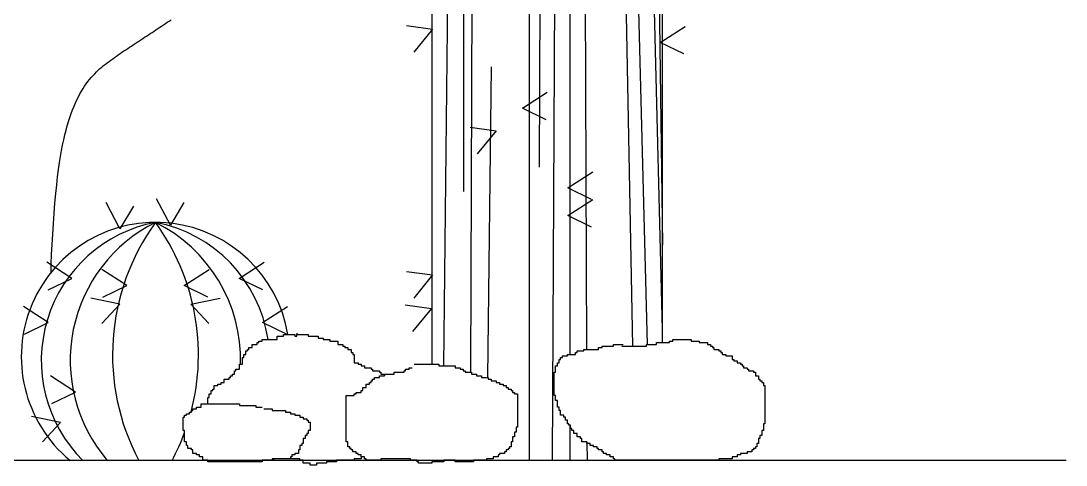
# Model space of a CAD drawing. Header units: millimetres. Extents: x 284148 to 331264, y 78716 to 101523.
# Drawn here: x 304761 to 306009, y 84617 to 85147 of the extents above; entities that cross this region are included whole.
import ezdxf

# ---------------------------------------------------------------- set-up
doc = ezdxf.new("R2010")
doc.units = ezdxf.units.MM

# ---------------------------------------------------------------- blocks, each defined once
blk = doc.blocks.new('A$C524512C2')
for p, q in [((1366.9, 1959.9), (1391.4, 262.3)), ((1356, 141.7), (1322.2, 1917.9)), ((1391.4, 161.8), (1347.4, 1917.9)), ((1391.4, 146.1), (1391.4, 1907.3)), ((1165.9, 1211.6), (1162, 110.6)), ((1153.6, 1205.2), (1153.6, 326.2)), ((1248.1, 1202.1), (1243.9, 355.4)), ((1141.1, 1195.5), (1129.8, 118.3)), ((1265.4, 1185.1), (1259.6, 5.6)), ((1115.9, 1149.4), (1115.9, 120.4)), ((1281.2, 131.9), (1281.2, 1149.4)), ((1297, 1120.5), (1300.4, 137.9)), ((1231.9, 958.6), (1231.9, 5.6)), ((1355.4, 826.5), (1373, 143.9)), ((793, 523.6), (795.3, 525.1)), ((795.3, 525.1), (797.5, 526.6)), ((797.5, 526.6), (799.8, 528.1)), ((799.8, 528.1), (802, 529.6)), ((802, 529.6), (804.3, 531.1)), ((775, 511.7), (777.2, 513.2)), ((777.2, 513.2), (779.5, 514.6)), ((779.5, 514.6), (781.8, 516.1)), ((781.8, 516.1), (784, 517.6)), ((784, 517.6), (786.3, 519.1)), ((786.3, 519.1), (788.5, 520.6)), ((788.5, 520.6), (790.8, 522.1)), ((790.8, 522.1), (793, 523.6)), ((1085.6, 524.2), (1116.7, 519.8)), ((1116.7, 519.8), (1094.2, 492.3)), ((1388.5, 503.9), (1418.3, 523.2)), ((754.7, 498.3), (756.9, 499.8)), ((756.9, 499.8), (759.2, 501.3)), ((759.2, 501.3), (761.4, 502.8)), ((761.4, 502.8), (763.7, 504.3)), ((763.7, 504.3), (766, 505.7)), ((766, 505.7), (768.2, 507.2)), ((768.2, 507.2), (770.5, 508.7)), ((770.5, 508.7), (772.7, 510.2)), ((772.7, 510.2), (775, 511.7)), ((1416.8, 490.3), (1388.5, 503.9)), ((736.8, 486.3), (739.1, 487.8)), ((739.1, 487.8), (741.3, 489.3)), ((741.3, 489.3), (743.5, 490.9)), ((743.5, 490.9), (745.7, 492.4)), ((745.7, 492.4), (748, 493.9)), ((748, 493.9), (750.2, 495.4)), ((750.2, 495.4), (752.5, 496.8)), ((752.5, 496.8), (754.7, 498.3)), ((719.4, 472.8), (721.6, 474.7)), ((721.6, 474.7), (723.7, 476.5)), ((723.7, 476.5), (725.9, 478.2)), ((725.9, 478.2), (728.1, 479.9)), ((728.1, 479.9), (730.2, 481.5)), ((730.2, 481.5), (732.4, 483.1)), ((732.4, 483.1), (734.6, 484.7)), ((734.6, 484.7), (736.8, 486.3)), ((1186.8, 474.8), (1182.4, 104.6)), ((707, 459.9), (709, 462.4)), ((709, 462.4), (711.1, 464.6)), ((711.1, 464.6), (713.1, 466.8)), ((713.1, 466.8), (715.2, 468.9)), ((715.2, 468.9), (717.3, 470.9)), ((717.3, 470.9), (719.4, 472.8)), ((699.2, 449), (701.1, 452)), ((701.1, 452), (703, 454.8)), ((703, 454.8), (705, 457.4)), ((705, 457.4), (707, 459.9)), ((691.8, 435.7), (693.6, 439.3)), ((693.6, 439.3), (695.4, 442.7)), ((695.4, 442.7), (697.3, 445.9)), ((697.3, 445.9), (699.2, 449)), ((1223.9, 425.5), (1253.7, 444.8)), ((686.7, 423.7), (688.4, 427.9)), ((688.4, 427.9), (690.1, 431.9)), ((690.1, 431.9), (691.8, 435.7)), ((1252.2, 411.8), (1223.9, 425.5)), ((681.9, 409.7), (683.4, 414.6)), ((683.4, 414.6), (685, 419.2)), ((685, 419.2), (686.7, 423.7)), ((678.9, 399.3), (680.4, 404.6)), ((680.4, 404.6), (681.9, 409.7)), ((1161.5, 402.9), (1192.6, 398.6)), ((674.8, 381.6), (676.1, 387.8)), ((676.1, 387.8), (677.5, 393.7)), ((677.5, 393.7), (678.9, 399.3)), ((1192.6, 398.6), (1170.1, 371.1)), ((672.3, 368.2), (673.5, 375.1)), ((673.5, 375.1), (674.8, 381.6)), ((671.1, 360.7), (672.3, 368.2)), ((668.8, 343.8), (670, 352.6)), ((670, 352.6), (671.1, 360.7)), ((1278.3, 330.5), (1308.2, 349.8)), ((667.7, 334.2), (668.8, 343.8)), ((666.7, 323.7), (667.7, 334.2)), ((1306.7, 316.9), (1278.3, 330.5)), ((664.6, 300.3), (665.6, 312.4)), ((665.6, 312.4), (666.7, 323.7)), ((743.2, 281.9), (726.8, 313.3)), ((803.5, 286.2), (787, 317.7)), ((819.7, 313.2), (803.5, 286.2)), ((1278.3, 297.5), (1308.2, 316.8)), ((663.7, 287.9), (664.6, 300.3)), ((759.4, 308.9), (743.2, 281.9)), ((662.9, 275.4), (663.7, 287.9)), ((1306.7, 283.8), (1278.3, 297.5)), ((662.2, 263.1), (662.9, 275.4)), ((661.6, 251.2), (662.2, 263.1)), ((661.2, 240.1), (661.6, 251.2)), ((685.7, 222.7), (655.9, 242)), ((661.1, 230), (661.2, 240.1)), ((885.7, 222.7), (915.5, 242)), ((751.3, 214.1), (721.5, 233.4)), ((820.1, 214.1), (849.9, 233.4)), ((1085.6, 231), (1116.7, 226.7)), ((1116.7, 226.7), (1094.2, 199.2)), ((657.4, 209), (685.7, 222.7)), ((723, 200.4), (751.3, 214.1)), ((848.4, 200.4), (820.1, 214.1)), ((914, 209), (885.7, 222.7)), ((657.7, 169.9), (627.9, 189.2)), ((743.3, 191.8), (708.5, 199.1)), ((721.8, 168.9), (743.3, 191.8)), ((828.1, 191.8), (862.9, 199.1)), ((849.6, 168.9), (828.1, 191.8)), ((913.7, 169.9), (943.5, 189.2)), ((1084.1, 191.2), (1115.2, 186.9)), ((1115.2, 186.9), (1092.7, 159.4)), ((629.4, 156.3), (657.7, 169.9)), ((942, 156.3), (913.7, 169.9)), ((913.1, 147.7), (913.1, 149.9)), ((913.1, 149.9), (915.3, 149.9)), ((915.3, 149.9), (919.1, 149.9)), ((919.1, 149.9), (921.3, 149.9)), ((921.3, 149.9), (922.9, 149.9)), ((922.9, 149.9), (925.1, 149.9)), ((925.1, 149.9), (926.7, 149.9)), ((926.7, 149.9), (928.9, 149.9)), ((928.9, 149.9), (931.1, 149.9)), ((931.1, 151.5), (931.1, 153.7)), ((931.1, 153.7), (934.9, 153.7)), ((931.1, 149.9), (931.1, 151.5)), ((934.9, 153.7), (936.5, 153.7)), ((936.5, 153.7), (938.7, 153.7)), ((938.7, 153.7), (938.7, 155.9)), ((938.7, 155.9), (942.5, 155.9)), ((942.5, 155.9), (946.9, 155.9)), ((946.9, 155.9), (948.5, 155.9)), ((948.5, 155.9), (950.7, 155.9)), ((950.7, 155.9), (952.3, 155.9)), ((952.3, 155.9), (952.3, 153.7)), ((952.3, 153.7), (954.5, 153.7)), ((954.5, 157.5), (954.5, 155.9)), ((954.5, 155.9), (956.7, 155.9)), ((954.5, 153.7), (954.5, 155.9)), ((956.7, 155.9), (960.5, 155.9)), ((960.5, 155.9), (962.2, 155.9)), ((962.2, 155.9), (964.3, 155.9)), ((964.3, 155.9), (966.5, 155.9)), ((966.5, 155.9), (968.1, 155.9)), ((968.1, 155.9), (968.1, 153.7)), ((968.1, 153.7), (974.1, 153.7)), ((974.1, 153.7), (976.3, 153.7)), ((976.3, 153.7), (978, 153.7)), ((978, 153.7), (980.1, 153.7)), ((980.1, 153.7), (980.1, 151.5)), ((980.1, 151.5), (982.3, 151.5)), ((982.3, 151.5), (984, 151.5)), ((984, 151.5), (986.1, 151.5)), ((986.1, 151.5), (986.1, 149.9)), ((986.1, 149.9), (987.8, 149.9)), ((987.8, 149.9), (989.9, 149.9)), ((989.9, 149.9), (992.1, 149.9)), ((992.1, 149.9), (993.8, 149.9)), ((993.8, 149.9), (993.8, 147.7)), ((1403.6, 147.7), (1403.6, 149.9)), ((1403.6, 149.9), (1405.8, 149.9)), ((1405.8, 149.9), (1407.4, 149.9)), ((1407.4, 149.9), (1409.6, 149.9)), ((1409.6, 149.9), (1415.6, 149.9)), ((1415.6, 149.9), (1417.2, 149.9)), ((1417.2, 149.9), (1419.4, 149.9)), ((1419.4, 149.9), (1421, 149.9)), ((1421, 149.9), (1423.2, 149.9)), ((1423.2, 149.9), (1425.4, 149.9)), ((1425.4, 149.9), (1425.4, 147.7)), ((895.7, 136.3), (895.7, 137.9)), ((895.7, 137.9), (897.3, 137.9)), ((897.3, 137.9), (897.3, 140.1)), ((897.3, 140.1), (899.5, 140.1)), ((899.5, 140.1), (901.1, 140.1)), ((901.1, 141.7), (901.1, 143.9)), ((901.1, 143.9), (905.5, 143.9)), ((901.1, 140.1), (901.1, 141.7)), ((905.5, 143.9), (907.1, 143.9)), ((907.1, 143.9), (907.1, 146.1)), ((907.1, 146.1), (909.3, 146.1)), ((909.3, 146.1), (909.3, 147.7)), ((909.3, 147.7), (913.1, 147.7)), ((993.8, 147.7), (995.9, 147.7)), ((995.9, 147.7), (997.6, 147.7)), ((997.6, 147.7), (999.8, 147.7)), ((999.8, 147.7), (1003.6, 147.7)), ((1003.6, 147.7), (1003.6, 143.9)), ((1003.6, 143.9), (1007.9, 143.9)), ((1007.9, 143.9), (1009.6, 143.9)), ((1009.6, 143.9), (1009.6, 141.7)), ((1009.6, 141.7), (1011.7, 141.7)), ((1011.7, 141.7), (1011.7, 140.1)), ((1011.7, 140.1), (1015.6, 140.1)), ((1015.6, 140.1), (1015.6, 137.9)), ((1015.6, 137.9), (1019.4, 137.9)), ((1019.4, 137.9), (1019.4, 136.3)), ((1297.3, 136.3), (1297.3, 137.9)), ((1297.3, 137.9), (1301.1, 137.9)), ((1301.1, 137.9), (1303.3, 137.9)), ((1303.3, 137.9), (1305, 137.9)), ((1305, 137.9), (1307.1, 137.9)), ((1307.1, 137.9), (1308.8, 137.9)), ((1308.8, 137.9), (1313.1, 137.9)), ((1313.1, 137.9), (1314.8, 137.9)), ((1314.8, 137.9), (1314.8, 140.1)), ((1314.8, 140.1), (1319.1, 140.1)), ((1319.1, 140.1), (1319.1, 141.7)), ((1319.1, 141.7), (1324.6, 141.7)), ((1324.6, 141.7), (1326.8, 141.7)), ((1326.8, 141.7), (1328.9, 141.7)), ((1328.9, 141.7), (1330.6, 141.7)), ((1330.6, 141.7), (1332.8, 141.7)), ((1332.8, 141.7), (1332.8, 143.9)), ((1332.8, 143.9), (1336.6, 143.9)), ((1336.6, 143.9), (1340.4, 143.9)), ((1340.4, 143.9), (1342.6, 143.9)), ((1342.6, 143.9), (1344.2, 143.9)), ((1342.6, 141.7), (1344.2, 141.7)), ((1344.2, 141.7), (1346.4, 141.7)), ((1346.4, 141.7), (1348.6, 141.7)), ((1348.6, 141.7), (1352.4, 141.7)), ((1352.4, 141.7), (1354.6, 141.7)), ((1354.6, 141.7), (1356.2, 141.7)), ((1356.2, 141.7), (1360, 141.7)), ((1360, 141.7), (1362.2, 141.7)), ((1362.2, 141.7), (1364.4, 141.7)), ((1364.4, 141.7), (1366, 141.7)), ((1366, 141.7), (1368.2, 141.7)), ((1368.2, 141.7), (1369.8, 141.7)), ((1369.8, 141.7), (1372, 141.7)), ((1372, 141.7), (1372, 143.9)), ((1372, 143.9), (1374.2, 143.9)), ((1374.2, 143.9), (1378, 143.9)), ((1378, 143.9), (1380.2, 143.9)), ((1380.2, 143.9), (1384, 143.9)), ((1384, 143.9), (1384, 146.1)), ((1384, 146.1), (1387.8, 146.1)), ((1387.8, 146.1), (1390, 146.1)), ((1390, 146.1), (1393.8, 146.1)), ((1393.8, 146.1), (1397.6, 146.1)), ((1397.6, 146.1), (1399.8, 146.1)), ((1399.8, 146.1), (1399.8, 147.7)), ((1399.8, 147.7), (1403.6, 147.7)), ((1425.4, 147.7), (1429.2, 147.7)), ((1429.2, 147.7), (1430.9, 147.7)), ((1430.9, 147.7), (1433, 147.7)), ((1433, 147.7), (1435.2, 147.7)), ((1435.2, 147.7), (1435.2, 146.1)), ((1435.2, 146.1), (1436.8, 146.1)), ((1436.8, 146.1), (1439, 146.1)), ((1439, 146.1), (1441.2, 146.1)), ((1441.2, 146.1), (1445, 146.1)), ((1445, 146.1), (1445, 143.9)), ((1445, 143.9), (1446.7, 143.9)), ((1446.7, 143.9), (1448.8, 143.9)), ((1448.8, 143.9), (1448.8, 141.7)), ((1448.8, 141.7), (1451, 141.7)), ((1451, 141.7), (1451, 140.1)), ((1451, 140.1), (1452.7, 140.1)), ((1452.7, 140.1), (1452.7, 137.9)), ((1452.7, 137.9), (1456.5, 137.9)), ((1456.5, 137.9), (1458.6, 137.9)), ((1458.6, 137.9), (1458.6, 136.3)), ((889.7, 125.9), (889.7, 128.1)), ((889.7, 128.1), (891.3, 128.1)), ((889.7, 124.3), (889.7, 125.9)), ((891.3, 128.1), (891.3, 131.9)), ((891.3, 131.9), (893.5, 131.9)), ((893.5, 134.1), (893.5, 136.3)), ((893.5, 136.3), (895.7, 136.3)), ((893.5, 131.9), (893.5, 134.1)), ((1019.4, 136.3), (1019.4, 134.1)), ((1019.4, 134.1), (1021.6, 134.1)), ((1021.6, 134.1), (1021.6, 131.9)), ((1021.6, 131.9), (1023.2, 131.9)), ((1023.2, 131.9), (1023.2, 130.3)), ((1023.2, 130.3), (1023.2, 128.1)), ((1023.2, 128.1), (1023.2, 125.9)), ((1023.2, 125.9), (1023.2, 124.3)), ((1267.9, 124.3), (1267.9, 125.9)), ((1267.9, 125.9), (1269.5, 125.9)), ((1269.5, 125.9), (1269.5, 128.1)), ((1269.5, 128.1), (1271.7, 128.1)), ((1271.7, 128.1), (1271.7, 130.3)), ((1271.7, 130.3), (1275.5, 130.3)), ((1275.5, 130.3), (1277.7, 130.3)), ((1277.7, 130.3), (1277.7, 131.9)), ((1277.7, 131.9), (1279.3, 131.9)), ((1279.3, 131.9), (1285.3, 131.9)), ((1285.3, 131.9), (1287.5, 131.9)), ((1287.5, 131.9), (1287.5, 134.1)), ((1287.5, 134.1), (1289.2, 134.1)), ((1289.2, 134.1), (1289.2, 136.3)), ((1289.2, 136.3), (1291.3, 136.3)), ((1291.3, 136.3), (1293.5, 136.3)), ((1293.5, 136.3), (1295.1, 136.3)), ((1295.1, 136.3), (1297.3, 136.3)), ((1458.6, 136.3), (1460.8, 136.3)), ((1460.8, 136.3), (1460.8, 134.1)), ((1460.8, 134.1), (1462.5, 134.1)), ((1462.5, 134.1), (1462.5, 131.9)), ((1462.5, 131.9), (1466.8, 131.9)), ((1466.8, 131.9), (1466.8, 130.3)), ((1466.8, 130.3), (1474.5, 130.3)), ((1474.5, 130.3), (1474.5, 125.9)), ((1474.5, 125.9), (1476.6, 125.9)), ((1476.6, 125.9), (1476.6, 124.3)), ((881.5, 112.3), (881.5, 114.5)), ((881.5, 114.5), (885.9, 114.5)), ((885.9, 118.3), (885.9, 120.4)), ((885.9, 120.4), (889.7, 120.4)), ((885.9, 114.5), (885.9, 118.3)), ((889.7, 120.4), (889.7, 124.3)), ((1023.2, 124.3), (1023.2, 122.1)), ((1023.2, 122.1), (1025.4, 122.1)), ((1025.4, 122.1), (1027.6, 122.1)), ((1027.6, 122.1), (1027.6, 120.4)), ((1027.6, 120.4), (1031.4, 120.4)), ((1031.4, 120.4), (1031.4, 118.3)), ((1031.4, 118.3), (1033.5, 118.3)), ((1033.5, 118.3), (1035.2, 118.3)), ((1035.2, 118.3), (1035.2, 116.1)), ((1035.2, 116.1), (1039, 116.1)), ((1039, 116.1), (1041.2, 116.1)), ((1041.2, 116.1), (1043.4, 116.1)), ((1043.4, 116.1), (1043.4, 114.5)), ((1043.4, 114.5), (1045, 114.5)), ((1045, 114.5), (1045, 112.3)), ((1084.2, 112.3), (1084.2, 114.5)), ((1084.2, 114.5), (1088.6, 114.5)), ((1088.6, 114.5), (1088.6, 116.1)), ((1088.6, 116.1), (1092.4, 116.1)), ((1094.6, 120.4), (1096.2, 120.4)), ((1096.2, 120.4), (1100, 120.4)), ((1100, 120.4), (1102.2, 120.4)), ((1102.2, 120.4), (1106, 120.4)), ((1106, 120.4), (1109.8, 120.4)), ((1109.8, 120.4), (1112, 120.4)), ((1112, 120.4), (1114.2, 120.4)), ((1114.2, 120.4), (1115.8, 120.4)), ((1115.8, 120.4), (1118, 120.4)), ((1118, 120.4), (1120.2, 120.4)), ((1120.2, 120.4), (1121.8, 120.4)), ((1121.8, 120.4), (1124, 120.4)), ((1124, 120.4), (1124, 118.3)), ((1124, 118.3), (1127.8, 118.3)), ((1127.8, 118.3), (1130, 118.3)), ((1130, 118.3), (1133.8, 118.3)), ((1133.8, 118.3), (1135.5, 118.3)), ((1135.5, 118.3), (1137.6, 118.3)), ((1137.6, 118.3), (1139.8, 118.3)), ((1139.8, 118.3), (1141.5, 118.3)), ((1141.5, 118.3), (1143.6, 118.3)), ((1143.6, 118.3), (1143.6, 116.1)), ((1143.6, 116.1), (1145.8, 116.1)), ((1145.8, 116.1), (1147.5, 116.1)), ((1147.5, 116.1), (1149.6, 116.1)), ((1149.6, 116.1), (1149.6, 114.5)), ((1149.6, 114.5), (1151.3, 114.5)), ((1151.3, 114.5), (1153.4, 114.5)), ((1153.4, 114.5), (1153.4, 112.3)), ((1263.5, 116.1), (1263.5, 118.3)), ((1263.5, 118.3), (1265.7, 118.3)), ((1263.5, 114.5), (1263.5, 116.1)), ((1263.5, 112.3), (1263.5, 114.5)), ((1265.7, 118.3), (1265.7, 122.1)), ((1265.7, 122.1), (1267.9, 122.1)), ((1267.9, 122.1), (1267.9, 124.3)), ((1476.6, 124.3), (1480.4, 124.3)), ((1480.4, 124.3), (1480.4, 122.1)), ((1480.4, 122.1), (1484.3, 122.1)), ((1484.3, 122.1), (1484.3, 120.4)), ((1484.3, 120.4), (1486.4, 120.4)), ((1486.4, 120.4), (1486.4, 118.3)), ((1486.4, 118.3), (1488.1, 118.3)), ((1488.1, 118.3), (1488.1, 116.1)), ((1488.1, 116.1), (1492.4, 116.1)), ((1492.4, 116.1), (1492.4, 114.5)), ((1492.4, 114.5), (1494.1, 114.5)), ((1494.1, 114.5), (1494.1, 112.3)), ((690, 87), (660.2, 106.3)), ((867.9, 98.6), (867.9, 102.5)), ((867.9, 102.5), (873.9, 102.5)), ((873.9, 102.5), (873.9, 104.6)), ((873.9, 104.6), (875.5, 104.6)), ((875.5, 104.6), (875.5, 106.3)), ((875.5, 106.3), (877.7, 106.3)), ((877.7, 106.3), (877.7, 108.5)), ((877.7, 108.5), (879.9, 108.5)), ((879.9, 110.6), (879.9, 112.3)), ((879.9, 112.3), (881.5, 112.3)), ((879.9, 108.5), (879.9, 110.6)), ((1043.4, 98.6), (1043.4, 100.3)), ((1043.4, 100.3), (1045, 100.3)), ((1045, 112.3), (1048.8, 112.3)), ((1045, 100.3), (1045, 102.5)), ((1045, 102.5), (1047.2, 102.5)), ((1047.2, 102.5), (1047.2, 104.6)), ((1047.2, 104.6), (1048.8, 104.6)), ((1048.8, 112.3), (1051, 112.3)), ((1048.8, 104.6), (1051, 104.6)), ((1051, 112.3), (1053.2, 112.3)), ((1051, 104.6), (1053.2, 104.6)), ((1053.2, 112.3), (1053.2, 110.6)), ((1053.2, 110.6), (1054.8, 110.6)), ((1053.2, 104.6), (1053.2, 106.3)), ((1053.2, 106.3), (1059.2, 106.3)), ((1054.8, 110.6), (1054.8, 108.5)), ((1054.8, 108.5), (1059.2, 108.5)), ((1059.2, 106.3), (1059.2, 108.5)), ((1059.2, 108.5), (1060.8, 108.5)), ((1059.2, 108.5), (1059.2, 106.3)), ((1060.8, 108.5), (1063, 108.5)), ((1063, 108.5), (1064.6, 108.5)), ((1064.6, 108.5), (1066.8, 108.5)), ((1066.8, 108.5), (1069, 108.5)), ((1069, 108.5), (1070.6, 108.5)), ((1070.6, 108.5), (1070.6, 110.6)), ((1070.6, 110.6), (1072.8, 110.6)), ((1072.8, 110.6), (1074.4, 110.6)), ((1074.4, 110.6), (1076.6, 110.6)), ((1076.6, 110.6), (1078.8, 110.6)), ((1078.8, 110.6), (1080.4, 110.6)), ((1080.4, 110.6), (1082.6, 110.6)), ((1082.6, 110.6), (1082.6, 112.3)), ((1082.6, 112.3), (1084.2, 112.3)), ((1153.4, 112.3), (1155.6, 112.3)), ((1155.6, 112.3), (1155.6, 110.6)), ((1155.6, 110.6), (1159.4, 110.6)), ((1159.4, 110.6), (1163.3, 110.6)), ((1163.3, 110.6), (1163.3, 108.5)), ((1163.3, 108.5), (1165.4, 108.5)), ((1165.4, 108.5), (1167.1, 108.5)), ((1167.1, 108.5), (1169.3, 108.5)), ((1169.3, 108.5), (1169.3, 106.3)), ((1169.3, 106.3), (1170.9, 106.3)), ((1170.9, 106.3), (1173.1, 106.3)), ((1173.1, 106.3), (1175.2, 106.3)), ((1175.2, 106.3), (1175.2, 104.6)), ((1175.2, 104.6), (1176.9, 104.6)), ((1176.9, 104.6), (1179.1, 104.6)), ((1179.1, 104.6), (1181.2, 104.6)), ((1181.2, 104.6), (1182.9, 104.6)), ((1182.9, 104.6), (1182.9, 102.5)), ((1182.9, 102.5), (1185.1, 102.5)), ((1185.1, 102.5), (1186.7, 102.5)), ((1186.7, 102.5), (1186.7, 100.3)), ((1186.7, 100.3), (1191.1, 100.3)), ((1191.1, 100.3), (1192.7, 100.3)), ((1192.7, 100.3), (1192.7, 98.6)), ((1261.9, 108.5), (1261.9, 110.6)), ((1261.9, 110.6), (1263.5, 110.6)), ((1261.9, 106.3), (1261.9, 108.5)), ((1261.9, 104.6), (1261.9, 106.3)), ((1261.9, 102.5), (1261.9, 104.6)), ((1261.9, 100.3), (1261.9, 102.5)), ((1261.9, 98.6), (1261.9, 100.3)), ((1263.5, 110.6), (1263.5, 112.3)), ((1494.1, 112.3), (1500.1, 112.3)), ((1500.1, 112.3), (1500.1, 110.6)), ((1500.1, 110.6), (1502.2, 110.6)), ((1502.2, 110.6), (1502.2, 108.5)), ((1502.2, 108.5), (1502.2, 106.3)), ((1502.2, 106.3), (1503.9, 106.3)), ((1503.9, 106.3), (1506.1, 106.3)), ((1506.1, 106.3), (1506.1, 102.5)), ((1506.1, 102.5), (1507.7, 102.5)), ((1507.7, 102.5), (1507.7, 100.3)), ((1507.7, 100.3), (1509.9, 100.3)), ((1509.9, 100.3), (1509.9, 98.6)), ((852.1, 86.7), (852.1, 88.8)), ((852.1, 88.8), (854.2, 88.8)), ((854.2, 88.8), (854.2, 90.5)), ((854.2, 90.5), (855.9, 90.5)), ((855.9, 92.7), (855.9, 94.8)), ((855.9, 94.8), (860.2, 94.8)), ((855.9, 90.5), (855.9, 92.7)), ((860.2, 94.8), (860.2, 96.5)), ((860.2, 96.5), (864.1, 96.5)), ((864.1, 96.5), (864.1, 98.6)), ((864.1, 98.6), (865.7, 98.6)), ((865.7, 98.6), (867.9, 98.6)), ((1031.4, 86.7), (1031.4, 88.8)), ((1031.4, 88.8), (1033.5, 88.8)), ((1033.5, 88.8), (1033.5, 92.7)), ((1033.5, 92.7), (1035.2, 92.7)), ((1035.2, 92.7), (1037.4, 92.7)), ((1037.4, 92.7), (1037.4, 96.5)), ((1037.4, 96.5), (1041.2, 96.5)), ((1041.2, 96.5), (1041.2, 98.6)), ((1041.2, 98.6), (1043.4, 98.6)), ((1192.7, 98.6), (1194.9, 98.6)), ((1194.9, 98.6), (1196.5, 98.6)), ((1196.5, 98.6), (1196.5, 96.5)), ((1196.5, 96.5), (1200.9, 96.5)), ((1200.9, 96.5), (1200.9, 94.8)), ((1200.9, 94.8), (1202.5, 94.8)), ((1202.5, 94.8), (1204.7, 94.8)), ((1204.7, 94.8), (1204.7, 92.7)), ((1204.7, 92.7), (1206.9, 92.7)), ((1206.9, 92.7), (1206.9, 90.5)), ((1206.9, 90.5), (1208.5, 90.5)), ((1208.5, 90.5), (1210.7, 90.5)), ((1210.7, 90.5), (1210.7, 88.8)), ((1210.7, 88.8), (1212.3, 88.8)), ((1212.3, 88.8), (1212.3, 86.7)), ((1261.9, 96.5), (1261.9, 98.6)), ((1261.9, 94.8), (1261.9, 96.5)), ((1261.9, 92.7), (1261.9, 94.8)), ((1261.9, 90.5), (1261.9, 92.7)), ((1261.9, 88.8), (1261.9, 90.5)), ((1261.9, 86.7), (1261.9, 88.8)), ((1509.9, 98.6), (1512.1, 98.6)), ((1512.1, 98.6), (1512.1, 96.5)), ((1512.1, 96.5), (1512.1, 94.8)), ((1512.1, 94.8), (1513.7, 94.8)), ((1513.7, 94.8), (1513.7, 92.7)), ((1513.7, 92.7), (1513.7, 90.5)), ((1513.7, 90.5), (1513.7, 88.8)), ((1513.7, 88.8), (1513.7, 86.7)), ((661.7, 73.4), (690, 87)), ((848.2, 79), (848.2, 80.7)), ((848.2, 80.7), (849.9, 80.7)), ((848.2, 76.8), (848.2, 79)), ((848.2, 74.7), (848.2, 76.8)), ((849.9, 82.8), (849.9, 85)), ((849.9, 85), (852.1, 85)), ((849.9, 80.7), (849.9, 82.8)), ((852.1, 85), (852.1, 86.7)), ((1013.4, 80.7), (1013.4, 82.8)), ((1013.4, 82.8), (1015.6, 82.8)), ((1013.4, 79), (1013.4, 80.7)), ((1013.4, 76.8), (1013.4, 79)), ((1013.4, 74.7), (1013.4, 76.8)), ((1015.6, 82.8), (1019.4, 82.8)), ((1019.4, 82.8), (1021.6, 82.8)), ((1021.6, 82.8), (1023.2, 82.8)), ((1023.2, 82.8), (1023.2, 85)), ((1023.2, 85), (1025.4, 85)), ((1025.4, 85), (1025.4, 86.7)), ((1025.4, 86.7), (1027.6, 86.7)), ((1027.6, 86.7), (1031.4, 86.7)), ((1212.3, 86.7), (1214.5, 86.7)), ((1214.5, 86.7), (1214.5, 85)), ((1214.5, 85), (1218.3, 85)), ((1218.3, 85), (1218.3, 80.7)), ((1218.3, 80.7), (1218.3, 79)), ((1218.3, 79), (1218.3, 76.8)), ((1218.3, 76.8), (1218.3, 74.7)), ((1261.9, 82.8), (1261.9, 86.7)), ((1263.5, 82.8), (1261.9, 82.8)), ((1263.5, 80.7), (1263.5, 82.8)), ((1263.5, 79), (1263.5, 80.7)), ((1263.5, 76.8), (1263.5, 79)), ((1265.7, 76.8), (1263.5, 76.8)), ((1265.7, 74.7), (1265.7, 76.8)), ((1513.7, 86.7), (1513.7, 85)), ((1513.7, 85), (1513.7, 82.8)), ((1513.7, 82.8), (1513.7, 80.7)), ((1513.7, 80.7), (1513.7, 79)), ((1513.7, 79), (1513.7, 76.8)), ((1513.7, 76.8), (1513.7, 74.7)), ((826.4, 61), (826.4, 63.2)), ((826.4, 63.2), (828.6, 63.2)), ((828.6, 63.2), (828.6, 64.9)), ((828.6, 64.9), (830.3, 64.9)), ((830.3, 64.9), (830.3, 67)), ((830.3, 67), (834.6, 67)), ((834.6, 67), (834.6, 69.2)), ((834.6, 69.2), (836.3, 69.2)), ((836.3, 69.2), (838.4, 69.2)), ((838.4, 69.2), (840.1, 69.2)), ((840.1, 69.2), (840.1, 73)), ((840.1, 73), (844.4, 73)), ((844.4, 73), (846.1, 73)), ((846.1, 73), (848.2, 73)), ((848.2, 73), (848.2, 74.7)), ((848.2, 73), (855.9, 73)), ((855.9, 73), (858.1, 73)), ((858.1, 73), (861.9, 73)), ((861.9, 73), (864.1, 73)), ((864.1, 73), (865.7, 73)), ((865.7, 73), (867.9, 73)), ((867.9, 73), (870, 73)), ((870, 73), (871.7, 73)), ((871.7, 73), (873.9, 73)), ((873.9, 73), (875.5, 73)), ((875.5, 73), (877.7, 73)), ((877.7, 73), (879.9, 73)), ((879.9, 73), (883.7, 73)), ((883.7, 73), (885.9, 73)), ((885.9, 73), (885.9, 70.9)), ((885.9, 70.9), (889.7, 70.9)), ((889.7, 70.9), (891.3, 70.9)), ((891.3, 70.9), (893.5, 70.9)), ((893.5, 70.9), (895.7, 70.9)), ((895.7, 70.9), (897.3, 70.9)), ((897.3, 70.9), (899.5, 70.9)), ((899.5, 70.9), (901.1, 70.9)), ((901.1, 70.9), (903.3, 70.9)), ((903.3, 70.9), (905.5, 70.9)), ((905.5, 70.9), (905.5, 69.2)), ((905.5, 69.2), (909.3, 69.2)), ((909.3, 69.2), (910.9, 69.2)), ((910.9, 69.2), (913.1, 69.2)), ((915.3, 67), (916.9, 67)), ((916.9, 67), (921.3, 67)), ((921.3, 67), (925.1, 67)), ((925.1, 67), (925.1, 64.9)), ((925.1, 64.9), (928.9, 64.9)), ((928.9, 64.9), (932.7, 64.9)), ((932.7, 64.9), (936.5, 64.9)), ((936.5, 64.9), (938.7, 64.9)), ((938.7, 64.9), (940.9, 64.9)), ((940.9, 64.9), (940.9, 63.2)), ((940.9, 63.2), (942.5, 63.2)), ((942.5, 63.2), (944.7, 63.2)), ((944.7, 63.2), (946.9, 63.2)), ((946.9, 63.2), (946.9, 61)), ((1013.4, 73), (1013.4, 74.7)), ((1013.4, 70.9), (1013.4, 73)), ((1013.4, 69.2), (1013.4, 70.9)), ((1013.4, 67), (1013.4, 69.2)), ((1013.4, 64.9), (1013.4, 67)), ((1013.4, 61), (1013.4, 64.9)), ((1218.3, 74.7), (1218.3, 73)), ((1218.3, 73), (1218.3, 70.9)), ((1218.3, 70.9), (1218.3, 69.2)), ((1218.3, 69.2), (1218.3, 67)), ((1218.3, 67), (1218.3, 64.9)), ((1218.3, 64.9), (1218.3, 63.2)), ((1218.3, 63.2), (1218.3, 61)), ((1265.7, 73), (1265.7, 74.7)), ((1265.7, 70.9), (1265.7, 73)), ((1265.7, 69.2), (1265.7, 70.9)), ((1267.9, 69.2), (1265.7, 69.2)), ((1267.9, 67), (1267.9, 69.2)), ((1267.9, 64.9), (1267.9, 67)), ((1269.5, 64.9), (1267.9, 64.9)), ((1269.5, 63.2), (1269.5, 64.9)), ((1269.5, 59.4), (1269.5, 63.2)), ((1513.7, 74.7), (1513.7, 73)), ((1513.7, 73), (1513.7, 70.9)), ((1513.7, 70.9), (1513.7, 69.2)), ((1513.7, 69.2), (1513.7, 67)), ((1513.7, 67), (1513.7, 64.9)), ((1513.7, 64.9), (1513.7, 63.2)), ((1513.7, 63.2), (1513.7, 61)), ((672.3, 50.8), (637.5, 58)), ((650.8, 27.8), (672.3, 50.8)), ((818.8, 55), (818.8, 57.2)), ((818.8, 57.2), (820.5, 57.2)), ((818.8, 53.4), (818.8, 55)), ((818.8, 51.2), (818.8, 53.4)), ((818.8, 49.1), (818.8, 51.2)), ((820.5, 57.2), (820.5, 59.4)), ((820.5, 59.4), (822.6, 59.4)), ((822.6, 59.4), (822.6, 61)), ((822.6, 61), (826.4, 61)), ((946.9, 61), (950.7, 61)), ((950.7, 61), (952.3, 61)), ((952.3, 61), (952.3, 59.4)), ((952.3, 59.4), (956.7, 59.4)), ((956.7, 59.4), (958.3, 59.4)), ((958.3, 59.4), (958.3, 57.2)), ((958.3, 57.2), (962.2, 57.2)), ((962.2, 57.2), (962.2, 55)), ((962.2, 55), (966.5, 55)), ((966.5, 55), (966.5, 53.4)), ((966.5, 53.4), (968.1, 53.4)), ((968.1, 53.4), (968.1, 51.2)), ((968.1, 51.2), (970.3, 51.2)), ((970.3, 51.2), (970.3, 49.1)), ((1013.4, 59.4), (1013.4, 61)), ((1013.4, 57.2), (1013.4, 59.4)), ((1013.4, 55), (1013.4, 57.2)), ((1013.4, 53.4), (1013.4, 55)), ((1013.4, 51.2), (1013.4, 53.4)), ((1013.4, 49.1), (1013.4, 51.2)), ((1218.3, 61), (1218.3, 59.4)), ((1218.3, 59.4), (1218.3, 57.2)), ((1218.3, 57.2), (1218.3, 55)), ((1218.3, 55), (1218.3, 53.4)), ((1218.3, 53.4), (1218.3, 51.2)), ((1218.3, 51.2), (1218.3, 49.1)), ((1273.3, 59.4), (1269.5, 59.4)), ((1273.3, 57.2), (1273.3, 59.4)), ((1275.5, 57.2), (1273.3, 57.2)), ((1275.5, 55), (1275.5, 57.2)), ((1275.5, 53.4), (1275.5, 55)), ((1277.7, 53.4), (1275.5, 53.4)), ((1277.7, 51.2), (1277.7, 53.4)), ((1277.7, 49.1), (1277.7, 51.2)), ((1513.7, 61), (1513.7, 59.4)), ((1513.7, 59.4), (1513.7, 57.2)), ((1513.7, 57.2), (1513.7, 55)), ((1513.7, 55), (1513.7, 53.4)), ((1513.7, 53.4), (1513.7, 51.2)), ((1513.7, 51.2), (1513.7, 49.1)), ((818.8, 47.4), (818.8, 49.1)), ((818.8, 45.2), (818.8, 47.4)), ((818.8, 43.6), (818.8, 45.2)), ((818.8, 41.4), (818.8, 43.6)), ((820.5, 41.4), (818.8, 41.4)), ((820.5, 39.2), (820.5, 41.4)), ((820.5, 37.6), (820.5, 39.2)), ((820.5, 35.4), (820.5, 37.6)), ((968.1, 37.6), (966.5, 37.6)), ((966.5, 37.6), (966.5, 35.4)), ((970.3, 41.4), (968.1, 41.4)), ((968.1, 41.4), (968.1, 39.2)), ((968.1, 39.2), (968.1, 37.6)), ((970.3, 49.1), (970.3, 47.4)), ((970.3, 47.4), (970.3, 45.2)), ((970.3, 45.2), (970.3, 43.6)), ((970.3, 43.6), (970.3, 41.4)), ((1013.4, 47.4), (1013.4, 49.1)), ((1013.4, 45.2), (1013.4, 47.4)), ((1013.4, 41.4), (1013.4, 45.2)), ((1013.4, 39.2), (1013.4, 41.4)), ((1013.4, 37.6), (1013.4, 39.2)), ((1013.4, 35.4), (1013.4, 37.6)), ((1216.7, 39.2), (1214.5, 39.2)), ((1214.5, 39.2), (1214.5, 37.6)), ((1214.5, 37.6), (1214.5, 35.4)), ((1218.3, 45.2), (1216.7, 45.2)), ((1216.7, 45.2), (1216.7, 43.6)), ((1216.7, 43.6), (1216.7, 41.4)), ((1216.7, 41.4), (1216.7, 39.2)), ((1218.3, 49.1), (1218.3, 47.4)), ((1218.3, 47.4), (1218.3, 45.2)), ((1279.3, 49.1), (1277.7, 49.1)), ((1279.3, 47.4), (1279.3, 49.1)), ((1281.5, 47.4), (1279.3, 47.4)), ((1281.2, 5.6), (1281.2, 47.4)), ((1281.5, 45.2), (1281.5, 47.4)), ((1281.5, 43.6), (1281.5, 45.2)), ((1283.2, 43.6), (1281.5, 43.6)), ((1283.2, 41.4), (1283.2, 43.6)), ((1285.3, 41.4), (1283.2, 41.4)), ((1285.3, 39.2), (1285.3, 41.4)), ((1285.3, 37.6), (1285.3, 39.2)), ((1287.5, 37.6), (1285.3, 37.6)), ((1289.2, 37.6), (1287.5, 37.6)), ((1289.2, 33.8), (1289.2, 37.6)), ((1512.1, 41.4), (1509.9, 41.4)), ((1509.9, 41.4), (1509.9, 39.2)), ((1509.9, 39.2), (1509.9, 37.6)), ((1509.9, 37.6), (1509.9, 35.4)), ((1513.7, 49.1), (1512.1, 49.1)), ((1512.1, 49.1), (1512.1, 47.4)), ((1512.1, 47.4), (1512.1, 45.2)), ((1512.1, 45.2), (1512.1, 43.6)), ((1512.1, 43.6), (1512.1, 41.4)), ((820.5, 33.8), (820.5, 35.4)), ((820.5, 31.6), (820.5, 33.8)), ((820.5, 27.8), (820.5, 31.6)), ((822.6, 27.8), (820.5, 27.8)), ((822.6, 25.6), (822.6, 27.8)), ((822.6, 23.4), (822.6, 25.6)), ((962.2, 25.6), (960.5, 25.6)), ((960.5, 25.6), (960.5, 23.4)), ((964.3, 31.6), (962.2, 31.6)), ((962.2, 31.6), (962.2, 29.4)), ((962.2, 29.4), (962.2, 27.8)), ((962.2, 27.8), (962.2, 25.6)), ((966.5, 35.4), (964.3, 35.4)), ((964.3, 35.4), (964.3, 31.6)), ((1013.4, 33.8), (1013.4, 35.4)), ((1013.4, 31.6), (1013.4, 33.8)), ((1013.4, 29.4), (1013.4, 31.6)), ((1013.4, 27.8), (1013.4, 29.4)), ((1015.6, 27.8), (1013.4, 27.8)), ((1015.6, 25.6), (1015.6, 27.8)), ((1015.6, 23.4), (1015.6, 25.6)), ((1212.3, 27.8), (1210.7, 27.8)), ((1210.7, 27.8), (1210.7, 25.6)), ((1210.7, 25.6), (1210.7, 23.4)), ((1214.5, 33.8), (1212.3, 33.8)), ((1212.3, 33.8), (1212.3, 31.6)), ((1212.3, 31.6), (1212.3, 29.4)), ((1212.3, 29.4), (1212.3, 27.8)), ((1214.5, 35.4), (1214.5, 33.8)), ((1291.3, 33.8), (1289.2, 33.8)), ((1293.5, 33.8), (1291.3, 33.8)), ((1293.5, 31.6), (1293.5, 33.8)), ((1295.1, 31.6), (1293.5, 31.6)), ((1295.1, 29.4), (1295.1, 31.6)), ((1295.1, 27.8), (1295.1, 29.4)), ((1297.3, 27.8), (1295.1, 27.8)), ((1301.1, 27.8), (1297.3, 27.8)), ((1301, 27.8), (1301.2, 5.6)), ((1301.1, 25.6), (1301.1, 27.8)), ((1305, 25.6), (1301.1, 25.6)), ((1305, 23.4), (1305, 25.6)), ((1506.1, 25.6), (1503.9, 25.6)), ((1503.9, 25.6), (1503.9, 23.4)), ((1507.7, 31.6), (1506.1, 31.6)), ((1506.1, 31.6), (1506.1, 29.4)), ((1506.1, 29.4), (1506.1, 27.8)), ((1506.1, 27.8), (1506.1, 25.6)), ((1509.9, 35.4), (1507.7, 35.4)), ((1507.7, 35.4), (1507.7, 33.8)), ((1507.7, 33.8), (1507.7, 31.6)), ((824.3, 23.4), (822.6, 23.4)), ((824.3, 21.8), (824.3, 23.4)), ((824.3, 19.6), (824.3, 21.8)), ((826.4, 19.6), (824.3, 19.6)), ((828.6, 19.6), (826.4, 19.6)), ((828.6, 18), (828.6, 19.6)), ((830.3, 18), (828.6, 18)), ((830.3, 13.6), (830.3, 18)), ((832.4, 13.6), (830.3, 13.6)), ((834.6, 13.6), (832.4, 13.6)), ((834.6, 12), (834.6, 13.6)), ((956.7, 13.6), (952.3, 13.6)), ((952.3, 13.6), (952.3, 12)), ((958.3, 18), (956.7, 18)), ((956.7, 18), (956.7, 15.8)), ((956.7, 15.8), (956.7, 13.6)), ((960.5, 23.4), (958.3, 23.4)), ((958.3, 23.4), (958.3, 21.8)), ((958.3, 21.8), (958.3, 19.6)), ((958.3, 19.6), (958.3, 18)), ((1015.6, 21.8), (1015.6, 23.4)), ((1017.7, 21.8), (1015.6, 21.8)), ((1017.7, 19.6), (1017.7, 21.8)), ((1019.4, 19.6), (1017.7, 19.6)), ((1019.4, 18), (1019.4, 19.6)), ((1021.6, 18), (1019.4, 18)), ((1021.6, 15.8), (1021.6, 18)), ((1025.4, 15.8), (1021.6, 15.8)), ((1025.4, 13.6), (1025.4, 15.8)), ((1027.6, 13.6), (1025.4, 13.6)), ((1027.6, 12), (1027.6, 13.6)), ((1198.7, 13.6), (1196.5, 13.6)), ((1196.5, 13.6), (1196.5, 12)), ((1200.9, 13.6), (1198.7, 13.6)), ((1202.5, 13.6), (1200.9, 13.6)), ((1204.7, 15.8), (1202.5, 15.8)), ((1202.5, 15.8), (1202.5, 13.6)), ((1206.9, 18), (1204.7, 18)), ((1204.7, 18), (1204.7, 15.8)), ((1208.5, 19.6), (1206.9, 19.6)), ((1206.9, 19.6), (1206.9, 18)), ((1210.7, 21.8), (1208.5, 21.8)), ((1208.5, 21.8), (1208.5, 19.6)), ((1210.7, 23.4), (1210.7, 21.8)), ((1307.1, 23.4), (1305, 23.4)), ((1308.8, 23.4), (1307.1, 23.4)), ((1308.8, 21.8), (1308.8, 23.4)), ((1311, 21.8), (1308.8, 21.8)), ((1313.1, 21.8), (1311, 21.8)), ((1313.1, 19.6), (1313.1, 21.8)), ((1314.8, 19.6), (1313.1, 19.6)), ((1314.8, 18), (1314.8, 19.6)), ((1316.9, 18), (1314.8, 18)), ((1319.1, 18), (1316.9, 18)), ((1319.1, 15.8), (1319.1, 18)), ((1320.8, 15.8), (1319.1, 15.8)), ((1320.8, 13.6), (1320.8, 15.8)), ((1322.9, 13.6), (1320.8, 13.6)), ((1324.6, 13.6), (1322.9, 13.6)), ((1324.6, 12), (1324.6, 13.6)), ((1486.4, 13.6), (1484.3, 13.6)), ((1484.3, 13.6), (1484.3, 12)), ((1488.1, 13.6), (1486.4, 13.6)), ((1492.4, 13.6), (1488.1, 13.6)), ((1494.1, 15.8), (1492.4, 15.8)), ((1492.4, 15.8), (1492.4, 13.6)), ((1497.9, 15.8), (1494.1, 15.8)), ((1500.1, 18), (1497.9, 18)), ((1497.9, 18), (1497.9, 15.8)), ((1502.2, 19.6), (1500.1, 19.6)), ((1500.1, 19.6), (1500.1, 18)), ((1503.9, 21.8), (1502.2, 21.8)), ((1502.2, 21.8), (1502.2, 19.6)), ((1503.9, 23.4), (1503.9, 21.8)), ((1873.4, 5.6), (0, 5.6)), ((838.4, 12), (834.6, 12)), ((838.4, 9.8), (838.4, 12)), ((842.3, 9.8), (838.4, 9.8)), ((842.3, 7.6), (842.3, 9.8)), ((842.3, 6), (842.3, 7.6)), ((844.4, 6), (842.3, 6)), ((848.2, 6), (844.4, 6)), ((848.2, 3.8), (848.2, 6)), ((849.9, 3.8), (848.2, 3.8)), ((852.1, 3.8), (849.9, 3.8)), ((854.2, 3.8), (852.1, 3.8)), ((855.9, 3.8), (854.2, 3.8)), ((858.1, 3.8), (855.9, 3.8)), ((860.2, 3.8), (858.1, 3.8)), ((861.9, 3.8), (860.2, 3.8)), ((864.1, 3.8), (861.9, 3.8)), ((865.7, 3.8), (864.1, 3.8)), ((867.9, 3.8), (865.7, 3.8)), ((870, 3.8), (867.9, 3.8)), ((871.7, 3.8), (870, 3.8)), ((873.9, 3.8), (871.7, 3.8)), ((875.5, 3.8), (873.9, 3.8)), ((877.7, 3.8), (875.5, 3.8)), ((879.9, 3.8), (877.7, 3.8)), ((881.5, 3.8), (879.9, 3.8)), ((883.7, 3.8), (881.5, 3.8)), ((885.9, 3.8), (883.7, 3.8)), ((887.5, 3.8), (885.9, 3.8)), ((889.7, 3.8), (887.5, 3.8)), ((891.3, 3.8), (889.7, 3.8)), ((893.5, 3.8), (891.3, 3.8)), ((895.7, 3.8), (893.5, 3.8)), ((897.3, 3.8), (895.7, 3.8)), ((899.5, 3.8), (897.3, 3.8)), ((901.1, 3.8), (899.5, 3.8)), ((903.3, 3.8), (901.1, 3.8)), ((905.5, 3.8), (903.3, 3.8)), ((907.1, 3.8), (905.5, 3.8)), ((909.3, 3.8), (907.1, 3.8)), ((913.1, 3.8), (909.3, 3.8)), ((915.3, 6), (913.1, 6)), ((913.1, 6), (913.1, 3.8)), ((915.3, 6), (913.1, 6)), ((916.9, 6), (915.3, 6)), ((916.9, 6), (915.3, 6)), ((919.1, 6), (916.9, 6)), ((919.1, 6), (916.9, 6)), ((921.3, 6), (919.1, 6)), ((921.3, 6), (919.1, 6)), ((922.9, 6), (921.3, 6)), ((922.9, 6), (921.3, 6)), ((925.1, 6), (922.9, 6)), ((925.1, 6), (922.9, 6)), ((928.9, 7.6), (925.1, 7.6)), ((925.1, 7.6), (925.1, 6)), ((926.7, 6), (925.1, 6)), ((928.9, 7.6), (926.7, 7.6)), ((926.7, 7.6), (926.7, 6)), ((931.1, 7.6), (928.9, 7.6)), ((931.1, 7.6), (928.9, 7.6)), ((932.7, 7.6), (931.1, 7.6)), ((932.7, 7.6), (931.1, 7.6)), ((934.9, 7.6), (932.7, 7.6)), ((936.5, 7.6), (932.7, 7.6)), ((936.5, 7.6), (934.9, 7.6)), ((938.7, 7.6), (936.5, 7.6)), ((938.7, 7.6), (936.5, 7.6)), ((940.9, 7.6), (938.7, 7.6)), ((940.9, 7.6), (938.7, 7.6)), ((942.5, 7.6), (940.9, 7.6)), ((942.5, 7.6), (940.9, 7.6)), ((946.9, 7.6), (942.5, 7.6)), ((944.7, 7.6), (942.5, 7.6)), ((946.9, 7.6), (944.7, 7.6)), ((948.5, 9.8), (946.9, 9.8)), ((946.9, 9.8), (946.9, 7.6)), ((948.5, 7.6), (946.9, 7.6)), ((950.7, 12), (948.5, 12)), ((948.5, 12), (948.5, 9.8)), ((950.7, 7.6), (948.5, 7.6)), ((952.3, 12), (950.7, 12)), ((952.3, 7.6), (950.7, 7.6)), ((954.5, 7.6), (952.3, 7.6)), ((956.7, 7.6), (954.5, 7.6)), ((958.3, 7.6), (956.7, 7.6)), ((958.3, 6), (958.3, 7.6)), ((962.2, 6), (958.3, 6)), ((962.2, 3.8), (962.2, 6)), ((962.2, 2.2), (962.2, 3.8)), ((964.3, 2.2), (962.2, 2.2)), ((966.5, 2.2), (964.3, 2.2)), ((970.3, 2.2), (966.5, 2.2)), ((970.3, 0), (970.3, 2.2)), ((980.1, 2.2), (978, 2.2)), ((978, 2.2), (978, 0)), ((982.3, 2.2), (980.1, 2.2)), ((984, 2.2), (982.3, 2.2)), ((986.1, 2.2), (984, 2.2)), ((987.8, 2.2), (986.1, 2.2)), ((989.9, 2.2), (987.8, 2.2)), ((993.8, 3.8), (989.9, 3.8)), ((989.9, 3.8), (989.9, 2.2)), ((995.9, 3.8), (993.8, 3.8)), ((997.6, 3.8), (995.9, 3.8)), ((1001.9, 3.8), (997.6, 3.8)), ((1003.6, 6), (1001.9, 6)), ((1001.9, 6), (1001.9, 3.8)), ((1005.8, 6), (1003.6, 6)), ((1007.9, 6), (1005.8, 6)), ((1009.6, 6), (1007.9, 6)), ((1011.7, 6), (1009.6, 6)), ((1013.4, 6), (1011.7, 6)), ((1015.6, 6), (1013.4, 6)), ((1017.7, 6), (1015.6, 6)), ((1019.4, 6), (1017.7, 6)), ((1023.2, 6), (1019.4, 6)), ((1025.4, 7.6), (1023.2, 7.6)), ((1023.2, 7.6), (1023.2, 6)), ((1031.4, 7.6), (1025.4, 7.6)), ((1029.2, 12), (1027.6, 12)), ((1031.4, 12), (1029.2, 12)), ((1031.4, 9.8), (1031.4, 12)), ((1033.5, 9.8), (1031.4, 9.8)), ((1035.2, 9.8), (1031.4, 9.8)), ((1031.4, 9.8), (1031.4, 7.6)), ((1035.2, 9.8), (1033.5, 9.8)), ((1035.2, 7.6), (1035.2, 9.8)), ((1037.4, 7.6), (1035.2, 7.6)), ((1037.4, 6), (1037.4, 7.6)), ((1039, 6), (1037.4, 6)), ((1041.2, 6), (1039, 6)), ((1043.4, 6), (1041.2, 6)), ((1045, 6), (1043.4, 6)), ((1047.2, 6), (1045, 6)), ((1048.8, 6), (1047.2, 6)), ((1051, 6), (1048.8, 6)), ((1053.2, 6), (1051, 6)), ((1054.8, 6), (1053.2, 6)), ((1057, 7.6), (1054.8, 7.6)), ((1054.8, 7.6), (1054.8, 6)), ((1059.2, 7.6), (1057, 7.6)), ((1060.8, 7.6), (1059.2, 7.6)), ((1063, 7.6), (1060.8, 7.6)), ((1064.6, 7.6), (1063, 7.6)), ((1066.8, 7.6), (1064.6, 7.6)), ((1069, 7.6), (1066.8, 7.6)), ((1070.6, 7.6), (1069, 7.6)), ((1072.8, 7.6), (1070.6, 7.6)), ((1074.4, 7.6), (1072.8, 7.6)), ((1076.6, 7.6), (1074.4, 7.6)), ((1078.8, 7.6), (1076.6, 7.6)), ((1080.4, 7.6), (1078.8, 7.6)), ((1082.6, 7.6), (1080.4, 7.6)), ((1084.2, 7.6), (1082.6, 7.6)), ((1086.4, 7.6), (1084.2, 7.6)), ((1088.6, 7.6), (1086.4, 7.6)), ((1090.2, 7.6), (1088.6, 7.6)), ((1090.2, 6), (1090.2, 7.6)), ((1092.4, 6), (1090.2, 6)), ((1094.6, 6), (1092.4, 6)), ((1098.4, 6), (1094.6, 6)), ((1098.4, 3.8), (1098.4, 6)), ((1100, 3.8), (1098.4, 3.8)), ((1100, 2.2), (1100, 3.8)), ((1102.2, 2.2), (1100, 2.2)), ((1104.4, 2.2), (1102.2, 2.2)), ((1106, 2.2), (1104.4, 2.2)), ((1108.2, 2.2), (1106, 2.2)), ((1109.8, 2.2), (1108.2, 2.2)), ((1112, 2.2), (1109.8, 2.2)), ((1114.2, 2.2), (1112, 2.2)), ((1115.8, 2.2), (1114.2, 2.2)), ((1118, 3.8), (1115.8, 3.8)), ((1115.8, 3.8), (1115.8, 2.2)), ((1120.2, 3.8), (1118, 3.8)), ((1121.8, 3.8), (1120.2, 3.8)), ((1125.7, 3.8), (1121.8, 3.8)), ((1127.8, 3.8), (1125.7, 3.8)), ((1130, 3.8), (1127.8, 3.8)), ((1131.6, 6), (1130, 6)), ((1130, 6), (1130, 3.8)), ((1133.8, 6), (1131.6, 6)), ((1135.5, 6), (1133.8, 6)), ((1137.6, 6), (1135.5, 6)), ((1139.8, 6), (1137.6, 6)), ((1141.5, 6), (1139.8, 6)), ((1143.6, 6), (1141.5, 6)), ((1143.6, 3.8), (1143.6, 6)), ((1145.8, 3.8), (1143.6, 3.8)), ((1147.5, 3.8), (1145.8, 3.8)), ((1149.6, 3.8), (1147.5, 3.8)), ((1151.3, 3.8), (1149.6, 3.8)), ((1153.4, 3.8), (1151.3, 3.8)), ((1155.6, 3.8), (1153.4, 3.8)), ((1157.3, 3.8), (1155.6, 3.8)), ((1159.4, 3.8), (1157.3, 3.8)), ((1161.1, 3.8), (1159.4, 3.8)), ((1163.3, 3.8), (1161.1, 3.8)), ((1165.4, 3.8), (1163.3, 3.8)), ((1167.1, 6), (1165.4, 6)), ((1165.4, 6), (1165.4, 3.8)), ((1169.3, 6), (1167.1, 6)), ((1170.9, 6), (1169.3, 6)), ((1173.1, 6), (1170.9, 6)), ((1175.2, 6), (1173.1, 6)), ((1176.9, 6), (1175.2, 6)), ((1179.1, 6), (1176.9, 6)), ((1181.2, 6), (1179.1, 6)), ((1182.9, 7.6), (1181.2, 7.6)), ((1181.2, 7.6), (1181.2, 6)), ((1185.1, 7.6), (1182.9, 7.6)), ((1186.7, 7.6), (1185.1, 7.6)), ((1188.9, 7.6), (1186.7, 7.6)), ((1191.1, 9.8), (1188.9, 9.8)), ((1188.9, 9.8), (1188.9, 7.6)), ((1192.7, 9.8), (1191.1, 9.8)), ((1194.9, 9.8), (1192.7, 9.8)), ((1196.5, 12), (1194.9, 12)), ((1194.9, 12), (1194.9, 9.8)), ((1326.8, 12), (1324.6, 12)), ((1328.9, 12), (1326.8, 12)), ((1328.9, 9.8), (1328.9, 12)), ((1330.6, 9.8), (1328.9, 9.8)), ((1332.8, 9.8), (1330.6, 9.8)), ((1332.8, 7.6), (1332.8, 9.8)), ((1334.4, 7.6), (1332.8, 7.6)), ((1334.4, 6), (1334.4, 7.6)), ((1336.6, 6), (1334.4, 6)), ((1340.4, 6), (1336.6, 6)), ((1342.6, 6), (1340.4, 6)), ((1344.2, 6), (1342.6, 6)), ((1346.4, 6), (1344.2, 6)), ((1348.6, 6), (1346.4, 6)), ((1350.2, 6), (1348.6, 6)), ((1352.4, 6), (1350.2, 6)), ((1354.6, 6), (1352.4, 6)), ((1356.2, 6), (1354.6, 6)), ((1360, 6), (1356.2, 6)), ((1359.8, 5.6), (1359.8, 6)), ((1362.2, 6), (1360, 6)), ((1364.4, 6), (1362.2, 6)), ((1366, 6), (1364.4, 6)), ((1368.2, 6), (1366, 6)), ((1369.8, 6), (1368.2, 6)), ((1372, 6), (1369.8, 6)), ((1374.2, 6), (1372, 6)), ((1375.8, 6), (1374.2, 6)), ((1378, 6), (1375.8, 6)), ((1376.6, 6), (1376.6, 5.6)), ((1380.2, 6), (1378, 6)), ((1381.8, 6), (1380.2, 6)), ((1384, 6), (1381.8, 6)), ((1385.6, 6), (1384, 6)), ((1387.8, 6), (1385.6, 6)), ((1390, 6), (1387.8, 6)), ((1391.6, 6), (1390, 6)), ((1391.4, 5.6), (1391.4, 6)), ((1393.8, 6), (1391.6, 6)), ((1395.4, 6), (1393.8, 6)), ((1397.6, 6), (1395.4, 6)), ((1399.8, 6), (1397.6, 6)), ((1401.4, 6), (1399.8, 6)), ((1403.6, 6), (1401.4, 6)), ((1405.8, 6), (1403.6, 6)), ((1407.4, 6), (1405.8, 6)), ((1409.6, 6), (1407.4, 6)), ((1411.2, 6), (1409.6, 6)), ((1413.4, 6), (1411.2, 6)), ((1415.6, 6), (1413.4, 6)), ((1417.2, 6), (1415.6, 6)), ((1419.4, 6), (1417.2, 6)), ((1421, 6), (1419.4, 6)), ((1423.2, 6), (1421, 6)), ((1425.4, 6), (1423.2, 6)), ((1427, 6), (1425.4, 6)), ((1429.2, 6), (1427, 6)), ((1430.9, 6), (1429.2, 6)), ((1433, 6), (1430.9, 6)), ((1435.2, 6), (1433, 6)), ((1436.8, 6), (1435.2, 6)), ((1439, 6), (1436.8, 6)), ((1441.2, 6), (1439, 6)), ((1442.8, 6), (1441.2, 6)), ((1445, 6), (1442.8, 6)), ((1446.7, 6), (1445, 6)), ((1448.8, 6), (1446.7, 6)), ((1451, 6), (1448.8, 6)), ((1452.7, 6), (1451, 6)), ((1454.8, 6), (1452.7, 6)), ((1456.5, 6), (1454.8, 6)), ((1458.6, 6), (1456.5, 6)), ((1460.8, 7.6), (1458.6, 7.6)), ((1458.6, 7.6), (1458.6, 6)), ((1462.5, 7.6), (1460.8, 7.6)), ((1464.6, 7.6), (1462.5, 7.6)), ((1466.8, 7.6), (1464.6, 7.6)), ((1468.5, 7.6), (1466.8, 7.6)), ((1470.6, 7.6), (1468.5, 7.6)), ((1474.5, 7.6), (1470.6, 7.6)), ((1476.6, 9.8), (1474.5, 9.8)), ((1474.5, 9.8), (1474.5, 7.6)), ((1478.3, 9.8), (1476.6, 9.8)), ((1480.4, 9.8), (1478.3, 9.8)), ((1482.1, 12), (1480.4, 12)), ((1480.4, 12), (1480.4, 9.8)), ((1484.3, 12), (1482.1, 12)), ((972.5, 0), (970.3, 0)), ((974.1, 0), (972.5, 0)), ((978, 0), (974.1, 0))]:
    blk.add_line(p, q)
for centre, radius, start, end in [((785.7, 129.2), 160.3, 9.5921, 230.4637), ((817, 124.7), 167.7, 100.7622, 225.2967), ((867.5, 125.1), 183.6, 116.4441, 220.615), ((1003.1, 131.5), 268.7, 144.0055, 207.952), ((568.3, 131.5), 268.7, 345.2779, 35.9945), ((703.9, 125.1), 183.6, 358.5588, 63.5559), ((754.4, 124.7), 167.7, 8.6276, 79.2378), ((568.3, 131.5), 268.7, 332.048, 339.7855), ((703.9, 125.1), 183.6, 319.385, 319.5669)]:
    blk.add_arc(centre, radius, start, end)

msp = doc.modelspace()

# ---------------------------------------------------------------- block references
msp.add_blockref('A$C524512C2', (304136, 84617.1))

doc.saveas('drawing.dxf')
